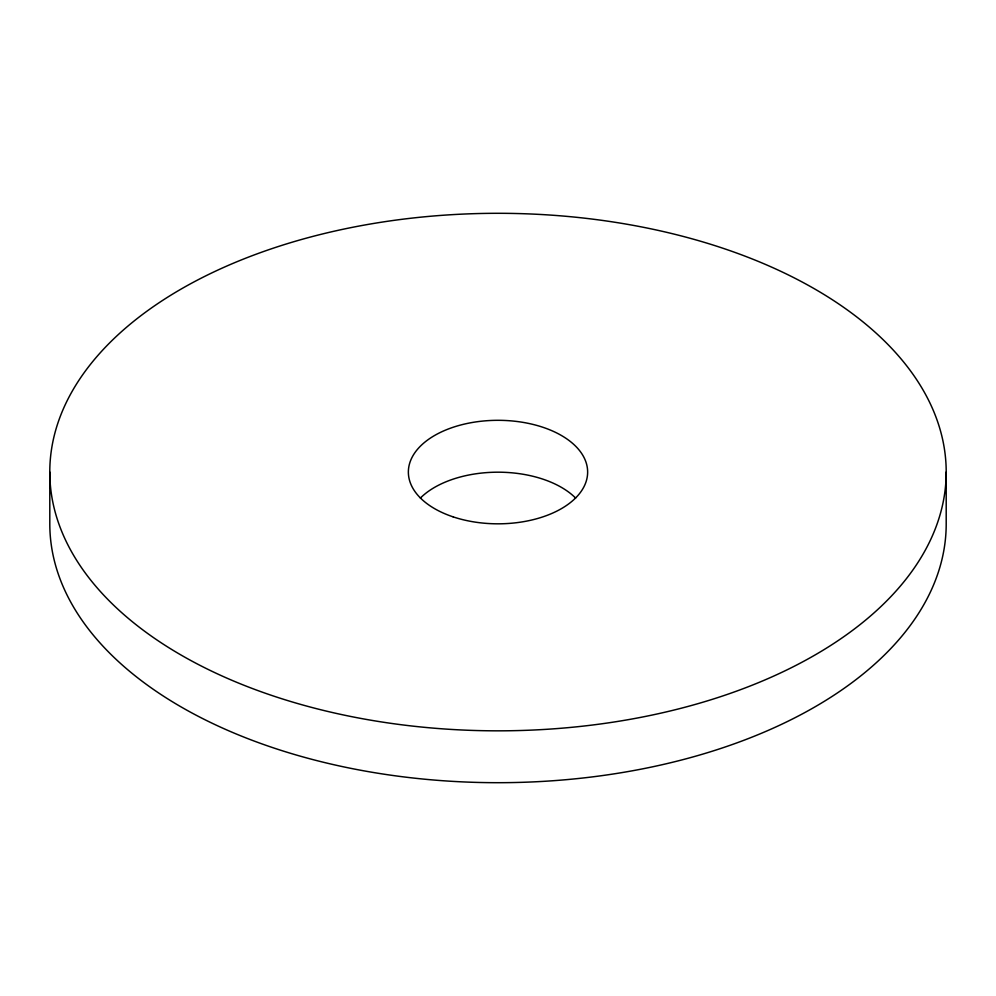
<?xml version="1.0" encoding="UTF-8"?>
<svg xmlns="http://www.w3.org/2000/svg" width="996" height="996" viewBox="0 0 996 996"><rect width="100%" height="100%" fill="white"/><g stroke="black" fill="none" stroke-linecap="round" stroke-linejoin="round"><path stroke-width="1.49" d="M946.2 472.067A448.2 258.761 0 0 1 273.9 696.167A448.2 258.761 0 0 1 273.9 247.967A448.2 258.761 0 0 1 946.2 472.067L946.2 523.933A448.2 258.761 0 0 1 498 782.694A448.2 258.761 0 0 1 49.8 523.933L49.8 472.067M420.374 498.062A89.64 51.755 0 0 1 575.626 498.062M453.18 516.887A89.64 51.755 0 0 0 587.64 472.067A89.64 51.755 0 0 0 453.18 427.247A89.64 51.755 0 0 0 453.18 516.887"/></g></svg>
